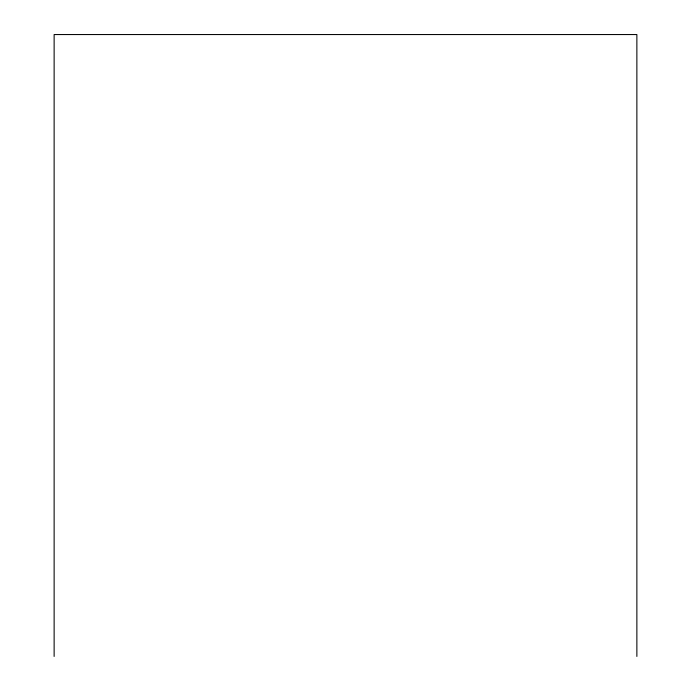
<?xml version="1.0" encoding="UTF-8"?>
<svg xmlns="http://www.w3.org/2000/svg" width="691" height="691" viewBox="0 0 691 691"><rect width="100%" height="100%" fill="white"/><g stroke="black" fill="none" stroke-linecap="round" stroke-linejoin="round"><path stroke-width="1.04" d="M636.869 656.45L636.869 34.55L54.131 34.55L54.131 656.45"/></g></svg>
